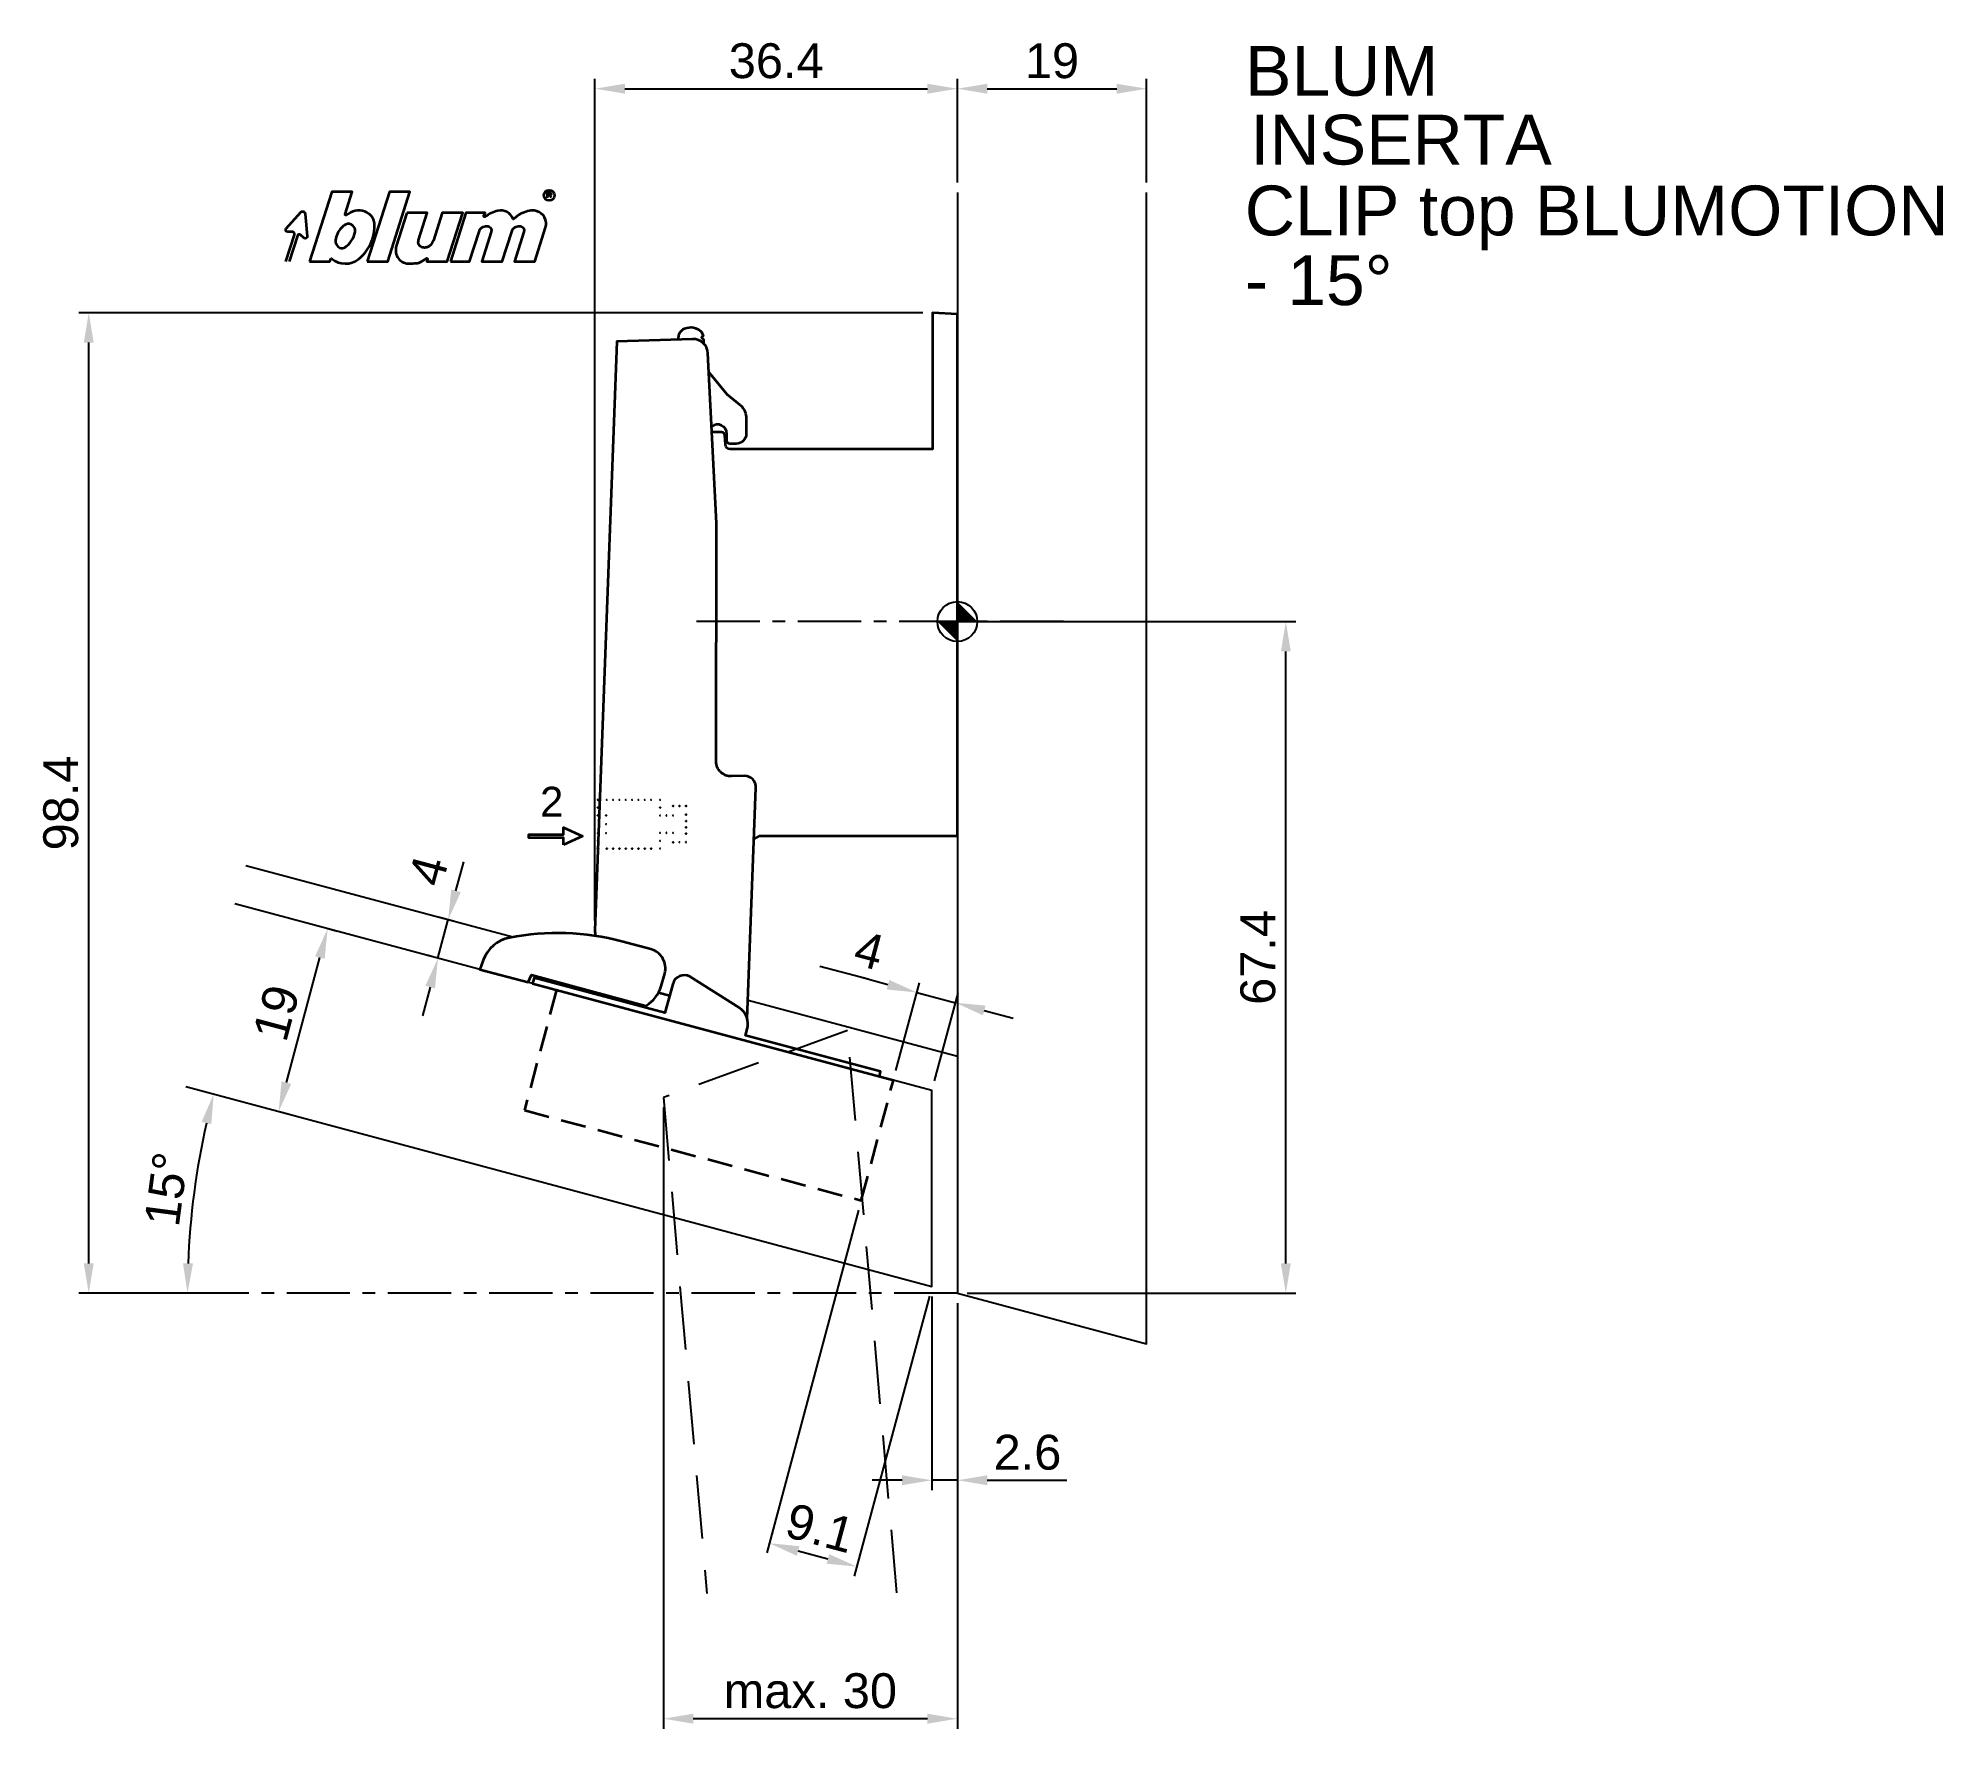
# Model space of a CAD drawing. Extents: x -92 to 99, y -113 to 59.
import ezdxf

# ---------------------------------------------------------------- set-up
doc = ezdxf.new("R2010")
doc.units = 0
doc.header["$PDMODE"] = 35
doc.header["$PDSIZE"] = 5
doc.linetypes.add('MITTE', pattern=[50.8, 31.75, -6.35, 6.35, -6.35])
doc.linetypes.add('STRICHLINIE', pattern=[19.05, 12.7, -6.35])
doc.layers.get('Defpoints').update_dxf_attribs({"linetype": 'CONTINUOUS'})
doc.layers.add('1', color=2, linetype='CONTINUOUS')
doc.layers.add('5', color=1, linetype='CONTINUOUS')
doc.layers.add('6', color=3, linetype='CONTINUOUS', lineweight=35)
doc.styles.add('Beschlag', font='ARIAL.TTF')
doc.dimstyles.new('Beschlag', dxfattribs={"dimtxt": 3.5, "dimasz": 3, "dimexe": 1, "dimexo": 1, "dimgap": 1, "dimtad": 1, "dimdec": 1, "dimdsep": 46, "dimtxsty": 'Beschlag', "dimcen": 2, "dimclrd": 256, "dimclre": 256, "dimclrt": 256, "dimadec": 1, "dimazin": 2, "dimtfac": 0.71, "dimtdec": 1, "dimtix": 1, "dimtmove": 2, "dimatfit": 0, "dimfxl": 0, "dimtolj": 1, "dimlwd": -1, "dimlwe": -1, "dimarcsym": 0})

# ---------------------------------------------------------------- blocks, each defined once
blk = doc.blocks.new('NullPunkt')
at = {"layer": '5'}
for points in [[(0, 2), (0, -2)], [(-2, 0), (2, 0)]]:
    blk.add_lwpolyline(points, dxfattribs=at)
blk.add_circle((0, 0), 2, dxfattribs=at)
for points in [[(0, 0), (-2, 0), (0, 2)], [(0, 0), (2, 0), (0, -2)]]:
    blk.add_solid(points, dxfattribs=at)
blk = doc.blocks.new('*D1')
at = {"layer": '1'}
for p, q in [((1, 0), (33.97, 0)), ((32.97, -64.44), (32.97, -3)), ((1, -67.44), (33.97, -67.44))]:
    blk.add_line(p, q, dxfattribs=at)
for points in [[(32.47, -3), (33.47, -3), (32.97, 0)], [(32.47, -64.44), (33.47, -64.44), (32.97, -67.44)]]:
    blk.add_solid(points, dxfattribs=at)
at = {"layer": 'Defpoints', "color": 0}
for p in [(0, 0), (32.97, 0), (0, -67.44)]:
    blk.add_point(p, dxfattribs=at)
at = {"layer": '1', "insert": (30.18, -33.72), "char_height": 3.5, "attachment_point": 5, "rotation": 90, "style": 'Beschlag'}
blk.add_mtext('\\A1;67.4', dxfattribs=at)
blk = doc.blocks.new('*D2')
at = {"layer": '1'}
for p, q in [((-36.37, -30.03), (-36.37, 54.49)), ((0, 44.62), (0, 54.49)), ((-33.37, 53.49), (-3, 53.49))]:
    blk.add_line(p, q, dxfattribs=at)
for points in [[(-33.37, 53.99), (-33.37, 52.99), (-36.37, 53.49)], [(-3, 53.99), (-3, 52.99), (0, 53.49)]]:
    blk.add_solid(points, dxfattribs=at)
at = {"layer": 'Defpoints', "color": 0}
for p in [(0, 53.49), (0, 43.62), (-36.37, -31.03)]:
    blk.add_point(p, dxfattribs=at)
at = {"layer": '1', "insert": (-18.18, 56.28), "char_height": 3.5, "attachment_point": 5, "style": 'Beschlag'}
blk.add_mtext('\\A1;36.4', dxfattribs=at)
blk = doc.blocks.new('*D3')
at = {"layer": '1'}
for p, q in [((0, 44.07), (0, 54.49)), ((19, 44.07), (19, 54.49)), ((3, 53.49), (16, 53.49))]:
    blk.add_line(p, q, dxfattribs=at)
for points in [[(3, 53.99), (3, 52.99), (0, 53.49)], [(16, 53.99), (16, 52.99), (19, 53.49)]]:
    blk.add_solid(points, dxfattribs=at)
at = {"layer": 'Defpoints', "color": 0}
for p in [(19, 53.49), (0, 43.07), (19, 43.07)]:
    blk.add_point(p, dxfattribs=at)
at = {"layer": '1', "insert": (9.5, 56.28), "char_height": 3.5, "attachment_point": 5, "style": 'Beschlag'}
blk.add_mtext('\\A1;19', dxfattribs=at)
blk = doc.blocks.new('*D4')
at = {"layer": '1'}
for p, q in [((-2.55, -67.75), (-2.55, -87.21)), ((0, -68.44), (0, -87.21)), ((-5.55, -86.21), (-8.55, -86.21)), ((0, -86.21), (-2.55, -86.21)), ((3, -86.21), (6, -86.21))]:
    blk.add_line(p, q, dxfattribs=at)
for points in [[(-5.55, -85.71), (-5.55, -86.71), (-2.55, -86.21)], [(3, -85.71), (3, -86.71), (0, -86.21)]]:
    blk.add_solid(points, dxfattribs=at)
at = {"layer": 'Defpoints', "color": 0}
for p in [(-2.55, -66.75), (0, -67.44), (-2.55, -86.21)]:
    blk.add_point(p, dxfattribs=at)
at = {"layer": '1', "insert": (7.04, -83.42), "char_height": 3.5, "attachment_point": 5, "style": 'Beschlag'}
blk.add_mtext('\\A1;2.6', dxfattribs=at)
blk = doc.blocks.new('*D5')
at = {"layer": '1'}
for p, q in [((-63.2, -30.83), (-62.24, -31.09)), ((-67.34, -46.29), (-63.98, -33.73)), ((-67.95, -49.23), (-67.15, -49.44))]:
    blk.add_line(p, q, dxfattribs=at)
for points in [[(-64.46, -33.6), (-63.5, -33.86), (-63.2, -30.83)], [(-67.83, -46.16), (-66.86, -46.42), (-68.12, -49.19)]]:
    blk.add_solid(points, dxfattribs=at)
at = {"layer": 'Defpoints', "color": 0}
for p in [(-64.17, -30.57), (-63.2, -30.83), (-68.92, -48.97)]:
    blk.add_point(p, dxfattribs=at)
at = {"layer": '1', "insert": (-68.35, -39.29), "char_height": 3.5, "attachment_point": 5, "rotation": 75.0006, "style": 'Beschlag'}
blk.add_mtext('\\A1;19', dxfattribs=at)
blk = doc.blocks.new('*D6')
at = {"layer": '1'}
for p, q in [((-50.32, -27.04), (-49.54, -24.14)), ((-52.13, -33.8), (-51.1, -29.93)), ((-50.58, -30.07), (-52.06, -29.68)), ((-52.74, -33.64), (-53.1, -33.54)), ((-52.91, -36.7), (-53.69, -39.59))]:
    blk.add_line(p, q, dxfattribs=at)
for points in [[(-50.8, -26.91), (-49.84, -27.17), (-51.1, -29.93)], [(-53.39, -36.57), (-52.43, -36.83), (-52.13, -33.8)]]:
    blk.add_solid(points, dxfattribs=at)
at = {"layer": 'Defpoints', "color": 0}
for p in [(-51.1, -29.93), (-49.62, -30.33), (-51.77, -33.9)]:
    blk.add_point(p, dxfattribs=at)
at = {"layer": '1', "insert": (-53.1, -25.02), "char_height": 3.5, "attachment_point": 5, "rotation": 75.0006, "style": 'Beschlag'}
blk.add_mtext('\\A1;4', dxfattribs=at)
blk = doc.blocks.new('*D7')
at = {"layer": '1'}
for p, q in [((-3.48, 31), (-88.18, 31)), ((-87.18, -64.44), (-87.18, 28)), ((-76.07, -67.44), (-88.18, -67.44))]:
    blk.add_line(p, q, dxfattribs=at)
for points in [[(-87.68, 28), (-86.68, 28), (-87.18, 31)], [(-87.68, -64.44), (-86.68, -64.44), (-87.18, -67.44)]]:
    blk.add_solid(points, dxfattribs=at)
at = {"layer": 'Defpoints', "color": 0}
for p in [(-87.18, 31), (-2.48, 31), (-75.07, -67.44)]:
    blk.add_point(p, dxfattribs=at)
at = {"layer": '1', "insert": (-89.97, -18.22), "char_height": 3.5, "attachment_point": 5, "rotation": 90, "style": 'Beschlag'}
blk.add_mtext('\\A1;98.4', dxfattribs=at)
blk = doc.blocks.new('Logo_BLUM')
at = {"layer": '6', "color": 20, "linetype": 'Continuous'}
for points in [[(2.39, 0), (4.43, 0), (4.52, 0.26, -0.512391), (4.62, 0.29, 0.357881), (7.3, 0.25, 0.116336), (8.5, 1.76, 0.127435), (8.89, 3.85, 0.227045), (8.36, 4.79, 0.273775), (6.5, 4.93), (6.04, 4.67, -0.689828), (5.94, 4.76), (6.65, 7), (4.61, 7)], [(12.15, 4.9), (11.09, 1.53, 0.527578), (12.44, -0.2, -0.003338), (13.06, -0.17, 0.131781), (13.63, 0.02), (14.12, 0.32, -0.706223), (14.22, 0.24), (14.15, 0), (16.19, 0), (17.75, 4.9), (15.7, 4.9), (14.81, 2.11, -0.253672), (14.11, 1.42, -0.127823), (13.72, 1.42, -0.447747), (13.33, 2.15), (14.2, 4.9)], [(16.53, 0), (18.44, 0), (19.39, 3, -0.282196), (20.04, 3.56, -0.141376), (20.38, 3.52, -0.3938), (20.62, 2.99), (19.67, 0), (21.72, 0), (22.67, 3, -0.282189), (23.31, 3.56, -0.141385), (23.65, 3.52, -0.393792), (23.89, 2.99), (22.94, 0), (24.99, 0), (26.07, 3.42, 0.424526), (25.18, 5.07, 0.098115), (24.64, 5.11, 0.114777), (23.24, 4.6), (22.89, 4.28, -0.522588), (22.79, 4.31, 0.36711), (21.28, 5.09, 0.102012), (20, 4.5, -0.748324), (19.89, 4.58), (20, 4.9), (18.08, 4.9)], [(5.59, 3.39, 0.16703), (4.99, 2.14, 0.322673), (5.41, 1.39, 0.260102), (5.93, 1.42, 0.211929), (6.95, 3, 0.250706), (6.73, 3.62, 0.316796), (6.01, 3.72, 0.086595)]]:
    blk.add_lwpolyline(points, format="xyb", close=True, dxfattribs=at)
blk.add_lwpolyline([(8.18, 0), (10.23, 0), (12.45, 7), (10.4, 7)], close=True, dxfattribs=at)
for points in [[(26.26, 6.4), (26.26, 6.9), (26.52, 6.9, -0.975005), (26.53, 6.67, 0.014563), (26.45, 6.67), (26.26, 6.67), (26.45, 6.67), (26.52, 6.6), (26.57, 6.53), (26.62, 6.42)], [(0, 0), (0.86, 2.7, 0.480207), (0.67, 2.98), (0.19, 2.97, -0.689229), (0.05, 3.33), (1.49, 4.95, -0.685285), (1.94, 4.79), (2.15, 2.54, -0.636083), (1.84, 2.36), (1.47, 2.68, 0.560356), (1.16, 2.59), (0.34, 0)]]:
    blk.add_lwpolyline(points, format="xyb", dxfattribs=at)
blk.add_circle((26.44, 6.65), 0.527, dxfattribs=at)
blk = doc.blocks.new('*D9')
at = {"layer": '1'}
for p, q in [((-6.96, -36.46), (-9.85, -35.68)), ((-6.16, -45.08), (-3.8, -36.27)), ((-4.06, -37.24), (-0.19, -38.27)), ((-2.3, -46.12), (0.07, -37.3)), ((2.7, -39.05), (5.6, -39.82))]:
    blk.add_line(p, q, dxfattribs=at)
for points in [[(-6.83, -35.98), (-7.08, -36.94), (-4.06, -37.24)], [(2.83, -38.56), (2.57, -39.53), (-0.19, -38.27)]]:
    blk.add_solid(points, dxfattribs=at)
at = {"layer": 'Defpoints', "color": 0}
for p in [(-0.19, -38.27), (-6.42, -46.05), (-2.55, -47.08)]:
    blk.add_point(p, dxfattribs=at)
at = {"layer": '1', "insert": (-8.84, -33.02), "char_height": 3.5, "attachment_point": 5, "rotation": 345.0006, "style": 'Beschlag'}
blk.add_mtext('\\A1;4', dxfattribs=at)
blk = doc.blocks.new('*D10')
at = {"layer": '1'}
for p, q in [((-9.91, -59.09), (-19.13, -93.5)), ((-2.81, -67.72), (-10.35, -95.85)), ((-15.98, -93.31), (-12.99, -94.11))]:
    blk.add_line(p, q, dxfattribs=at)
for points in [[(-15.85, -92.83), (-16.11, -93.79), (-18.87, -92.53)], [(-12.86, -93.63), (-13.12, -94.59), (-10.09, -94.88)]]:
    blk.add_solid(points, dxfattribs=at)
at = {"layer": 'Defpoints', "color": 0}
for p in [(-9.65, -58.12), (-2.55, -66.75), (-10.09, -94.88)]:
    blk.add_point(p, dxfattribs=at)
at = {"layer": '1', "insert": (-13.76, -91.02), "char_height": 3.5, "attachment_point": 5, "rotation": 345.0006, "style": 'Beschlag'}
blk.add_mtext('\\A1;9.1', dxfattribs=at)
blk = doc.blocks.new('*D12')
at = {"layer": '1'}
blk.add_arc((0, -67.44), 77.27, 167.2251, 177.7755, dxfattribs=at)
for points in [[(-75.85, -50.23), (-74.88, -50.47), (-74.64, -47.44)], [(-76.72, -64.45), (-77.72, -64.43), (-77.27, -67.44)]]:
    blk.add_solid(points, dxfattribs=at)
at = {"layer": 'Defpoints', "color": 0}
for p in [(-77.43, -46.69), (-76.1, -54.02), (-2.55, -66.75), (-77.38, -67.44), (0, -67.44)]:
    blk.add_point(p, dxfattribs=at)
at = {"layer": '1', "insert": (-79.38, -56.99), "char_height": 3.5, "attachment_point": 5, "rotation": 82.5003, "style": 'Beschlag'}
blk.add_mtext('\\A1;15°', dxfattribs=at)
blk = doc.blocks.new('Seitliche Verstellung')
at = {"layer": '6'}
for centre in [(0, 4.9), (0, 4.12), (0.9, 4.9), (1.53, 4.9), (2.17, 4.9), (2.8, 4.9), (3.44, 4.9), (4.07, 4.9), (4.71, 4.9), (5.34, 4.9), (6.24, 4.9), (6.24, 4.12), (7.54, 4.28), (8.19, 4.28), (8.84, 4.28), (0, 3.34), (0.83, 3.34), (0.83, 2.46), (6.24, 3.33), (6.89, 3.33), (7.54, 3.33), (8.84, 3.41), (8.84, 2.77), (8.84, 2.14), (0, 1.56), (0, 0.78), (0, 0), (0.83, 1.56), (0.9, 0), (1.53, 0), (2.17, 0), (2.8, 0), (3.44, 0), (4.07, 0), (4.71, 0), (5.34, 0), (6.24, 1.58), (6.24, 0.79), (6.24, 0.01), (6.89, 1.58), (7.54, 1.58), (7.54, 0.63), (8.19, 0.64), (8.84, 1.5), (8.84, 0.64)]:
    blk.add_circle(centre, 0.00604, dxfattribs=at)
blk = doc.blocks.new('*D14')
at = {"layer": '1'}
for p, q in [((-29.5, -48.78), (-29.5, -111.15)), ((0, -68.44), (0, -111.15)), ((-3, -110.15), (-26.5, -110.15))]:
    blk.add_line(p, q, dxfattribs=at)
for points in [[(-26.5, -109.65), (-26.5, -110.65), (-29.5, -110.15)], [(-3, -109.65), (-3, -110.65), (0, -110.15)]]:
    blk.add_solid(points, dxfattribs=at)
at = {"layer": 'Defpoints', "color": 0}
for p in [(-29.5, -47.78), (0, -67.44), (-29.5, -110.15)]:
    blk.add_point(p, dxfattribs=at)
at = {"layer": '1', "insert": (-14.75, -107.36), "char_height": 3.5, "attachment_point": 5, "style": 'Beschlag'}
blk.add_mtext('\\A1;max. 30', dxfattribs=at)

msp = doc.modelspace()

# ---------------------------------------------------------------- linework, layer by layer
at = {"layer": '1'}
for p, q in [((-8.96, -35.92), (-13.79, -34.63)), ((6, -86.21), (11, -86.21))]:
    msp.add_line(p, q, dxfattribs=at)
at = {"layer": '5', "linetype": 'MITTE', "ltscale": 0.2}
msp.add_line((10.66, 0), (-27.23, 0), dxfattribs=at)
at = {"layer": '5'}
for points in [[(0, 43.07), (0, -67.44), (19, -72.53), (19, 43.07)], [(-77.43, -46.69), (-2.55, -66.75), (-2.55, -47.08), (-72.52, -28.34)]]:
    msp.add_lwpolyline(points, dxfattribs=at)
at = {"layer": '5', "linetype": 'Continuous', "ltscale": 0.2}
for points in [[(-71.43, -24.49), (-44.6, -31.67)], [(-21.01, -38), (0, -43.63)]]:
    msp.add_lwpolyline(points, dxfattribs=at)
at = {"layer": '5', "linetype": 'STRICHLINIE', "ltscale": 0.5}
msp.add_lwpolyline([(-6.07, -97.52), (-11.02, -41.05), (-29.5, -47.78), (-25.14, -97.59)], dxfattribs=at)
at = {"layer": '5', "linetype": 'MITTE', "ltscale": 0.2}
msp.add_lwpolyline([(0, -67.44), (-77.38, -67.44)], dxfattribs=at)
at = {"layer": '6'}
msp.add_line((-28.9, -37.59), (-30.01, -37.29), dxfattribs=at)
for points in [[(-20.42, -21.84), (-19.83, -21.5), (0, -21.5), (0, 30.87), (-2.48, 31), (-2.48, 17.3), (-22.81, 17.3, -0.412346), (-23.27, 17.76), (-23.35, 18.73, 0.396068), (-23.67, 19.01), (-24.63, 19.01)], [(-27.98, 28.31), (-27.98, 28.5, -0.303334), (-27.37, 29.42, -0.299395), (-25.69, 29.1), (-25.5, 28.68), (-25.68, 28.5), (-25.48, 28.3), (-25.47, 27.92)], [(-21.08, -39.9), (-20.23, -16.68, 0.440461), (-21.36, -15.5), (-22.66, -15.54, -0.424475), (-24.21, -14.04), (-24.16, 9.88), (-25.03, 26.93, 0.409111), (-26.57, 28.36), (-34.19, 28.11), (-36.37, -31.03, 0.044031), (-36.34, -31.56, 0.044031)], [(-24.93, 25.04), (-23.14, 22.84), (-21.86, 21.8, -0.19903), (-21.19, 20.55), (-21.19, 18.85, -0.414226), (-22.19, 17.85), (-22.84, 17.85, -0.413327), (-23.13, 18.15), (-23.13, 18.85, 0.628312), (-24.65, 19.58, -2.632095)], [(-7.82, -45.67), (-7.7, -45.19), (-21.26, -41.55), (-21.09, -40.92, 0.312987), (-21.86, -38.77), (-26.84, -35.65, 0.486363), (-28.57, -36.39), (-29.35, -39.28), (-29.35, -39.28), (-42.49, -35.76), (-42.64, -36.34), (-6.42, -46.05)], [(-21.58, -41.99, 0.000002), (-21.58, -41.99)]]:
    msp.add_lwpolyline(points, format="xyb", dxfattribs=at)
msp.add_lwpolyline([(-39.52, -22.43), (-39.52, -21.73), (-43, -21.73), (-43, -21.37), (-39.52, -21.37), (-39.52, -20.67), (-37.62, -21.55)], close=True, dxfattribs=at)
at = {"layer": '6', "flags": 128}
msp.add_lwpolyline([(-29.37, -35.34, 0.414214), (-30.78, -32.89), (-33.66, -32.12, 0.114125), (-44.96, -31.74, 0.262579), (-47.58, -33.98), (-47.92, -34.93), (-43.09, -36.22), (-42.75, -35.48), (-31.25, -38.57, 0.191102), (-29.72, -36.59), (-29.37, -35.34)], format="xyb", dxfattribs=at)
at = {"layer": '6', "linetype": 'STRICHLINIE', "ltscale": 0.2}
msp.add_lwpolyline([(-40.23, -36.99), (-43.46, -49.06), (-9.65, -58.12), (-6.42, -46.05)], dxfattribs=at)

# ---------------------------------------------------------------- block references
at = {"layer": '5', "rotation": 90}
msp.add_blockref('NullPunkt', (0, 0), dxfattribs=at)
at = {"layer": '6'}
for name, p in [('Logo_BLUM', (-67.4, 36.14)), ('Seitliche Verstellung', (-36.07, -22.8))]:
    msp.add_blockref(name, p, dxfattribs=at)

# ---------------------------------------------------------------- texts
at = {"layer": '1', "linetype": 'Continuous', "style": 'Beschlag'}
for s, p in [('BLUM', (28.88, 52.79)), ('CLIP top BLUMOTION', (28.85, 38.77)), ('- 15%%D', (28.85, 31.77))]:
    msp.add_text(s, height=5, dxfattribs=at).set_placement(p)
at = {"layer": '1', "attachment_point": 1, "style": 'Beschlag'}
for s, insert, char_height, width in [('INSERTA', (29.39, 50.88), 5, 110.7908), ('2', (-41.88, -16.59), 3, 4.5326)]:
    msp.add_mtext(s, dxfattribs=dict(at, insert=insert, char_height=char_height, width=width))

# ---------------------------------------------------------------- dimensions: what is measured, and where the dimension line sits
at = {"layer": '1'}
for base, p1, p2, angle, picture, middle in [((0, 53.49), (-36.37, -31.03), (0, 43.62), 180, '*D2', (-18.18, 56.28)), ((19, 53.49), (0, 43.07), (19, 43.07), 180, '*D3', (9.5, 56.28)), ((-87.18, 31), (-75.07, -67.44), (-2.48, 31), 90, '*D7', (-89.97, -18.22)), ((32.97, 0), (0, -67.44), (0, 0), 90, '*D1', (30.18, -33.72)), ((-63.2, -30.83), (-68.92, -48.97), (-64.17, -30.57), 75.0006, '*D5', (-68.35, -39.29)), ((-10.09, -94.88), (-9.65, -58.12), (-2.55, -66.75), 345.0006, '*D10', (-13.76, -91.02))]:
    dim = msp.add_linear_dim(base=base, p1=p1, p2=p2, angle=angle, dimstyle='Beschlag', dxfattribs=at)
    dim.commit()
    dim.dimension.update_dxf_attribs({"geometry": picture, "text_midpoint": middle})
for base, p1, p2, angle, picture, middle in [((-51.1, -29.93), (-51.77, -33.9), (-49.62, -30.33), 75.0006, '*D6', (-53.1, -25.02)), ((-0.19, -38.27), (-6.42, -46.05), (-2.55, -47.08), 345.0006, '*D9', (-8.84, -33.02)), ((-2.5548, -86.2108), (0, -67.4378), (-2.5548, -66.753), 180, '*D4', (7.0416, -83.4238))]:
    dim = msp.add_linear_dim(base=base, p1=p1, p2=p2, angle=angle, dimstyle='Beschlag', dxfattribs=at)
    dim.commit()
    dim.dimension.update_dxf_attribs({"geometry": picture, "text_midpoint": middle, "dimtype": 160})
dim = msp.add_angular_dim_2l(base=(-76.1, -54.02), line1=((-77.43, -46.69), (-2.55, -66.75)), line2=((0, -67.44), (-77.38, -67.44)), dimstyle='Beschlag', dxfattribs=at)
dim.commit()
dim.dimension.update_dxf_attribs({"geometry": '*D12', "text_midpoint": (-79.38, -56.99)})
dim = msp.add_linear_dim(base=(-29.5, -110.15), p1=(0, -67.44), p2=(-29.5, -47.78), text='max. 30', dimstyle='Beschlag', dxfattribs=at)
dim.commit()
dim.dimension.update_dxf_attribs({"geometry": '*D14', "text_midpoint": (-14.75, -107.36)})

doc.saveas('drawing.dxf')
